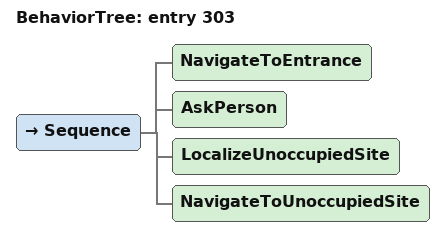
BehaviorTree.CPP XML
<?xml version="1.0" encoding="UTF-8"?>
<root BTCPP_format="4">
  <BehaviorTree ID="entry 303">
    <Sequence>
      <NavigateToEntrance/>
      <AskPerson/>
      <LocalizeUnoccupiedSite/>
      <NavigateToUnoccupiedSite/>
    </Sequence>
  </BehaviorTree>

</root>
